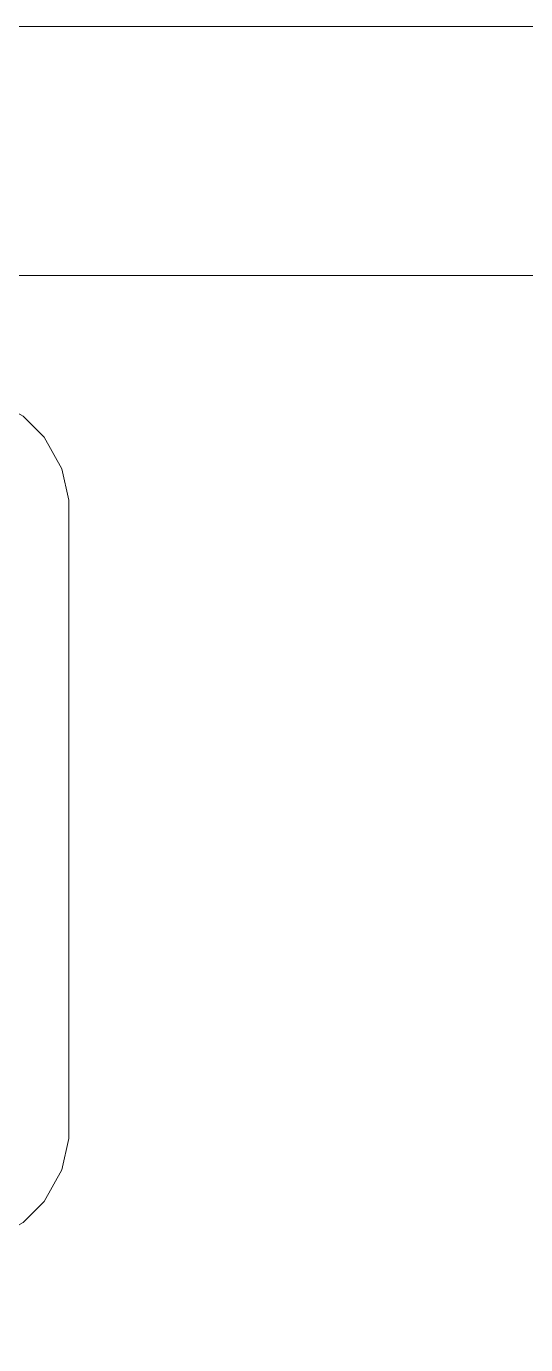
# Model space of a CAD drawing. Extents: x 2510 to 2660, y 706 to 761.
# Drawn here: x 2525.39 to 2527.86, y 752.15 to 758.68 of the extents above; entities that cross this region are included whole.
import ezdxf

# ---------------------------------------------------------------- set-up
doc = ezdxf.new("R2010")
doc.units = 0
doc.header["$MEASUREMENT"] = 0
doc.layers.add('HANBO', color=7, linetype='CONTINUOUS', lineweight=9)

# ---------------------------------------------------------------- blocks, each defined once
blk = doc.blocks.new('ea')
at = {"layer": 'HANBO', "lineweight": 0}
for points in [[(57.782, 80.0381), (57.7491, 80.1863), (57.6668, 80.3345), (57.568, 80.4333), (57.4197, 80.5157), (57.2716, 80.5321)], [(57.782, 77.0411), (57.782, 80.0381)], [(57.2716, 76.5471), (57.4197, 76.5635), (57.568, 76.6459), (57.6668, 76.7447), (57.7491, 76.8929), (57.782, 77.0411)]]:
    blk.add_lwpolyline(points, dxfattribs=at)

msp = doc.modelspace()

# ---------------------------------------------------------------- linework, layer by layer
at = {"layer": 'HANBO', "linetype": 'Continuous', "lineweight": 0}
for points in [[(2510.313, 758.6805), (2579.9053, 758.6805), (2579.9053, 709.2976), (2510.313, 709.2976)], [(2511.5475, 757.446), (2578.6707, 757.446), (2578.673, 710.5321), (2511.5475, 710.5321)]]:
    msp.add_lwpolyline(points, close=True, dxfattribs=at)

# ---------------------------------------------------------------- block references
at = {"layer": 'HANBO', "color": 3, "xscale": 1.055206152000143, "yscale": 1.055206152000143, "zscale": 1.055206152000143}
msp.add_blockref('ea', (2464.6291, 671.8754), dxfattribs=at)

doc.saveas('drawing.dxf')
